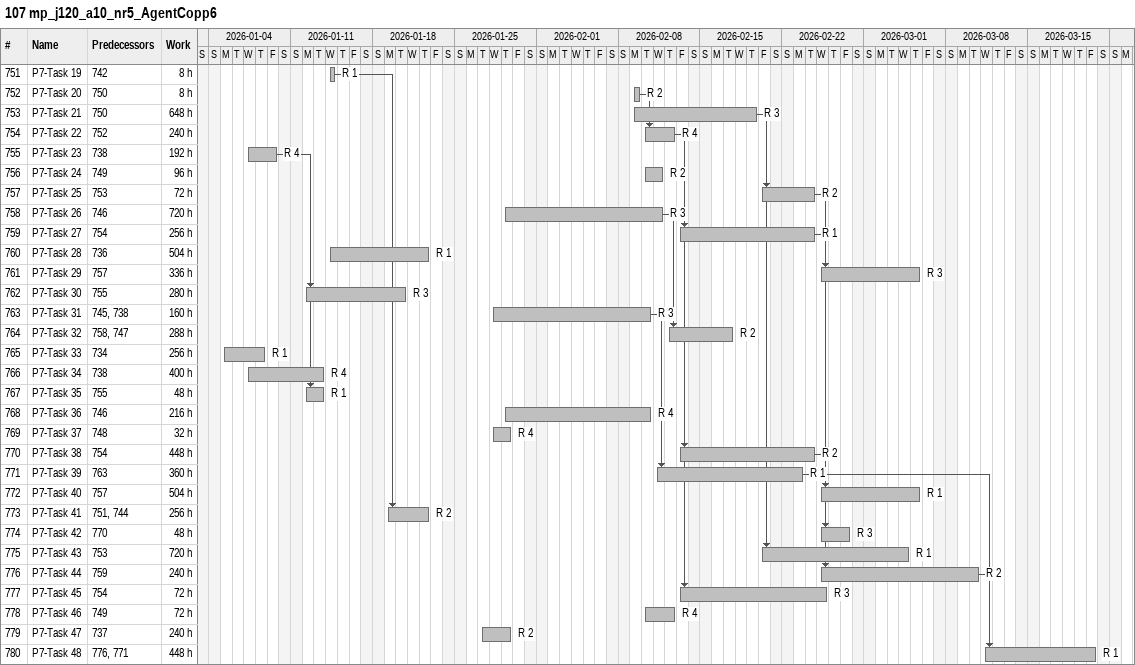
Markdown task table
107 mp_j120_a10_nr5_AgentCopp6

| ID | Task | Start | Finish | Predecessors | Resources | Work (h) |
|---|---|---|---|---|---|---|
| 751 | P7-Task 19 | 2026-01-14 | 2026-01-14 | 742 | R 1 | 8 |
| 752 | P7-Task 20 | 2026-02-09 | 2026-02-09 | 750 | R 2 | 8 |
| 753 | P7-Task 21 | 2026-02-09 | 2026-02-19 | 750 | R 3 | 648 |
| 754 | P7-Task 22 | 2026-02-10 | 2026-02-12 | 752 | R 4 | 240 |
| 755 | P7-Task 23 | 2026-01-07 | 2026-01-09 | 738 | R 4 | 192 |
| 756 | P7-Task 24 | 2026-02-10 | 2026-02-11 | 749 | R 2 | 96 |
| 757 | P7-Task 25 | 2026-02-20 | 2026-02-24 | 753 | R 2 | 72 |
| 758 | P7-Task 26 | 2026-01-29 | 2026-02-11 | 746 | R 3 | 720 |
| 759 | P7-Task 27 | 2026-02-13 | 2026-02-24 | 754 | R 1 | 256 |
| 760 | P7-Task 28 | 2026-01-14 | 2026-01-22 | 736 | R 1 | 504 |
| 761 | P7-Task 29 | 2026-02-25 | 2026-03-05 | 757 | R 3 | 336 |
| 762 | P7-Task 30 | 2026-01-12 | 2026-01-20 | 755 | R 3 | 280 |
| 763 | P7-Task 31 | 2026-01-28 | 2026-02-10 | 745, 738 | R 3 | 160 |
| 764 | P7-Task 32 | 2026-02-12 | 2026-02-17 | 758, 747 | R 2 | 288 |
| 765 | P7-Task 33 | 2026-01-05 | 2026-01-08 | 734 | R 1 | 256 |
| 766 | P7-Task 34 | 2026-01-07 | 2026-01-13 | 738 | R 4 | 400 |
| 767 | P7-Task 35 | 2026-01-12 | 2026-01-13 | 755 | R 1 | 48 |
| 768 | P7-Task 36 | 2026-01-29 | 2026-02-10 | 746 | R 4 | 216 |
| 769 | P7-Task 37 | 2026-01-28 | 2026-01-29 | 748 | R 4 | 32 |
| 770 | P7-Task 38 | 2026-02-13 | 2026-02-24 | 754 | R 2 | 448 |
| 771 | P7-Task 39 | 2026-02-11 | 2026-02-23 | 763 | R 1 | 360 |
| 772 | P7-Task 40 | 2026-02-25 | 2026-03-05 | 757 | R 1 | 504 |
| 773 | P7-Task 41 | 2026-01-19 | 2026-01-22 | 751, 744 | R 2 | 256 |
| 774 | P7-Task 42 | 2026-02-25 | 2026-02-27 | 770 | R 3 | 48 |
| 775 | P7-Task 43 | 2026-02-20 | 2026-03-04 | 753 | R 1 | 720 |
| 776 | P7-Task 44 | 2026-02-25 | 2026-03-10 | 759 | R 2 | 240 |
| 777 | P7-Task 45 | 2026-02-13 | 2026-02-25 | 754 | R 3 | 72 |
| 778 | P7-Task 46 | 2026-02-10 | 2026-02-12 | 749 | R 4 | 72 |
| 779 | P7-Task 47 | 2026-01-27 | 2026-01-29 | 737 | R 2 | 240 |
| 780 | P7-Task 48 | 2026-03-11 | 2026-03-20 | 776, 771 | R 1 | 448 |
